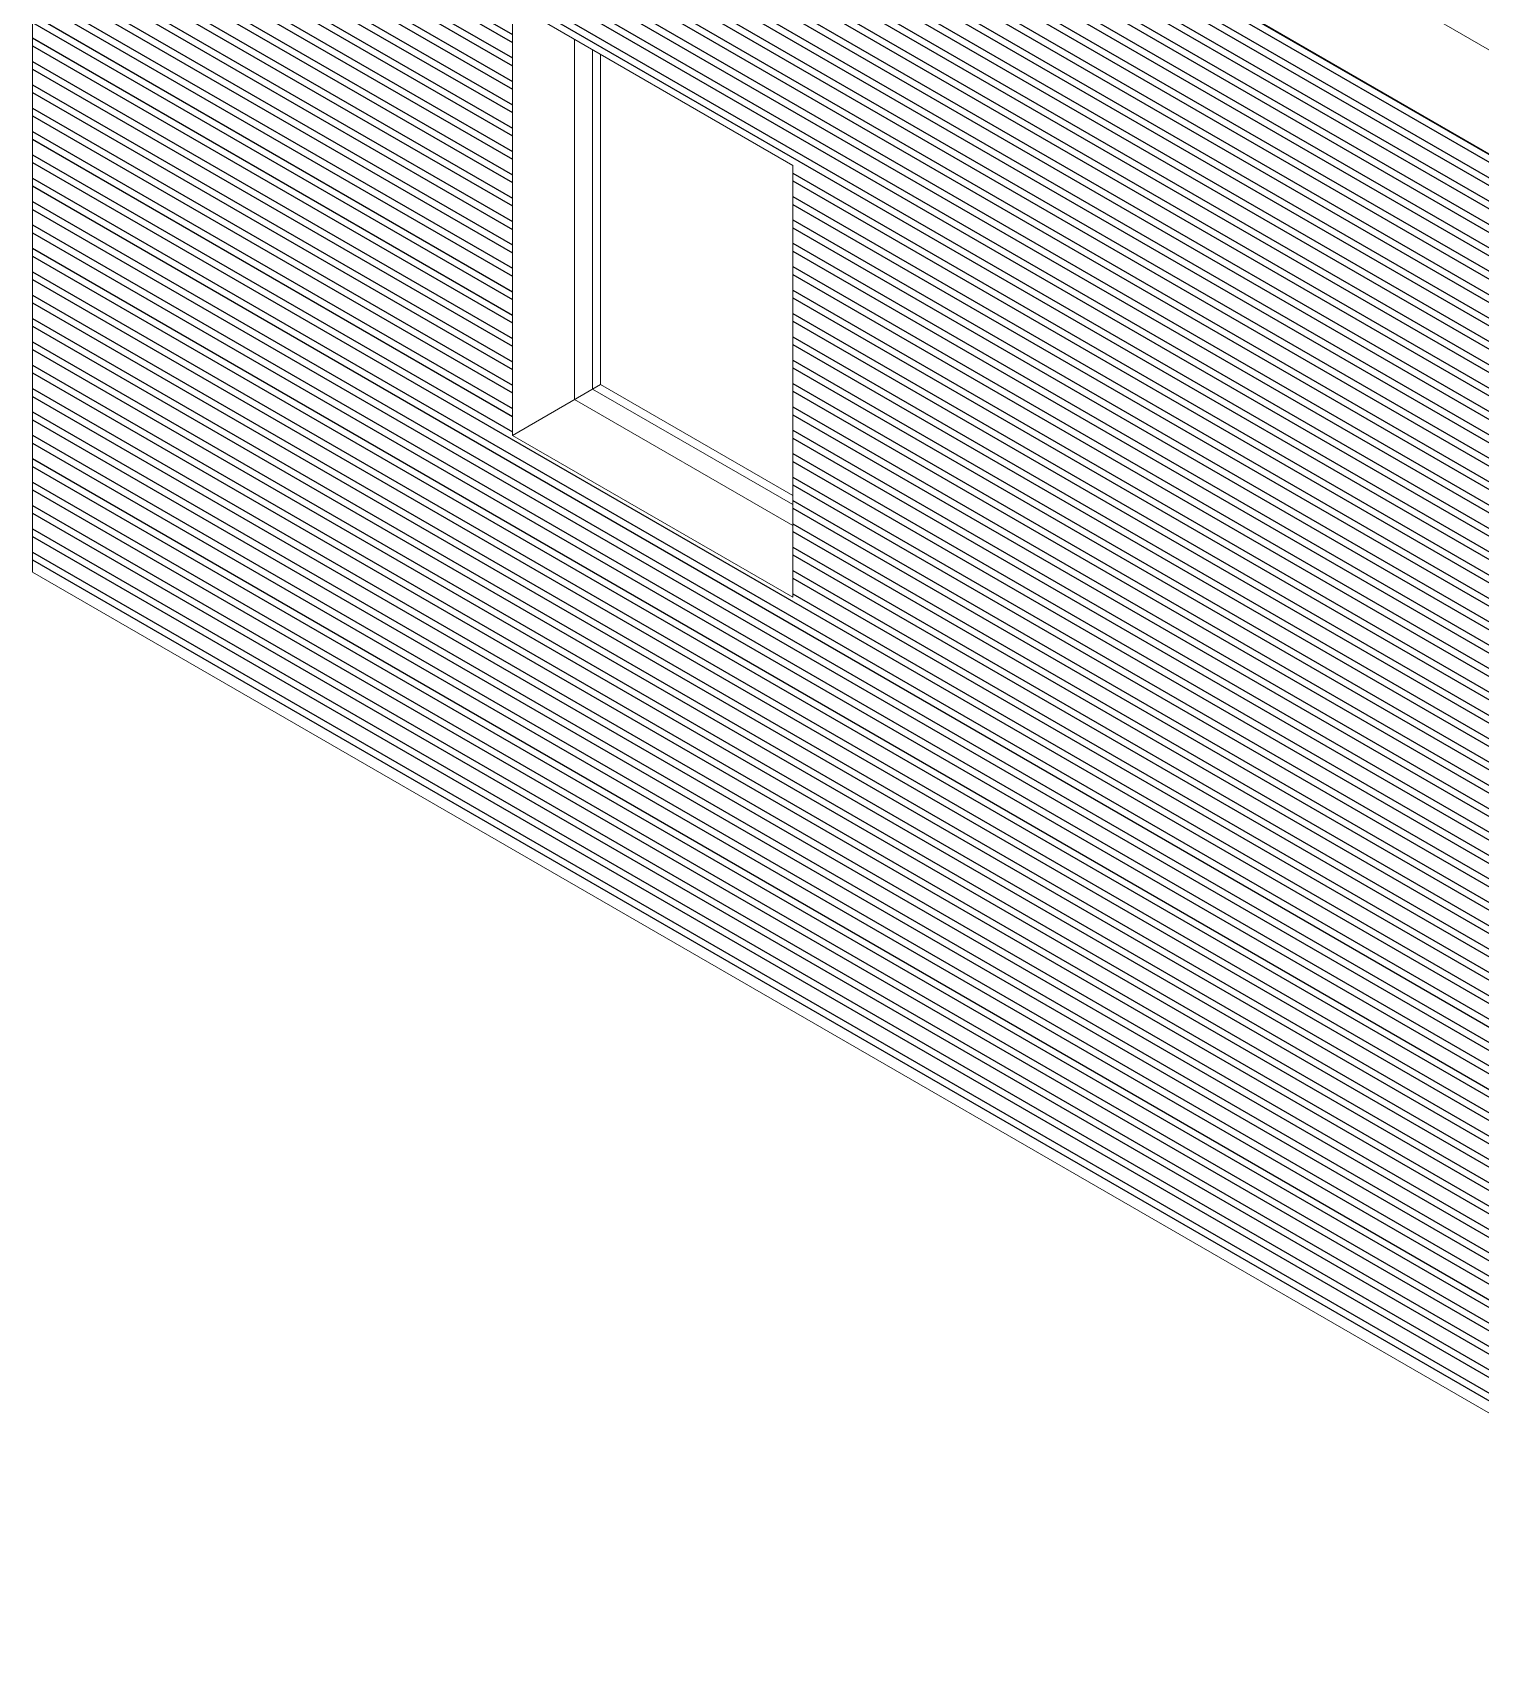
# Model space of a CAD drawing. Header units: millimetres. Extents: x -5631142 to 2070393, y -1055389 to 7396217.
# Drawn here: x 23070 to 27095, y 5989 to 10489 of the extents above; entities that cross this region are included whole.
import ezdxf

# ---------------------------------------------------------------- set-up
doc = ezdxf.new("R2010")
doc.units = ezdxf.units.MM
doc.header["$MEASUREMENT"] = 0
doc.layers.add('Helper', color=7, linetype='Continuous')
doc.layers.add('Medium', color=4, linetype='Continuous', lineweight=20)
doc.layers.add('Thin', color=3, linetype='Continuous', lineweight=9)

msp = doc.modelspace()

# ---------------------------------------------------------------- hatches: boundary and pattern name
at = {"layer": 'Helper'}
h = msp.add_hatch(dxfattribs=at)
h.set_pattern_fill('ANSI32', color=251, scale=150, angle=105)
h.set_pattern_definition([(150, (2809.93, 0), (-28.125, -48.71393), []), (150, (2803.065, 25.613), (-28.125, -48.71393), [])])
h.paths.add_polyline_path([(25286.9, 11208.8), (25286.9, 10508.8), (23069.9, 11788.8), (23069.9, 8988.8), (28266.1, 5988.8), (28266.1, 9488.8)])
h.paths.add_polyline_path([(25183.2, 8918.7), (24403.7, 9368.7), (24403.7, 10568.7), (25183.2, 10118.7)], flags=16)

# ---------------------------------------------------------------- linework, layer by layer
at = {"layer": 'Medium'}
for p, q in [((23069.9, 11788.8), (23069.9, 8988.8)), ((24648.6, 9510.1), (24403.7, 9368.7))]:
    msp.add_line(p, q, dxfattribs=at)
for points in [[(27286.9, 14672.9), (30266.1, 12952.9), (28266.1, 9488.8), (25286.9, 11208.8)], [(27161.9, 14456.4), (29924.6, 12861.4), (28174.6, 9830.3), (25411.9, 11425.3)], [(24403.7, 10568.7), (24403.7, 9368.7), (25183.2, 8918.7), (25183.2, 10118.7), (24403.7, 10568.7)], [(24576.9, 10468.7), (24576.9, 9468.7), (25183.2, 9118.7)], [(24626.9, 10439.8), (24626.9, 9497.6), (25183.2, 9176.4)], [(30266.1, 9452.9), (28266.1, 5988.8), (23069.9, 8988.8)]]:
    msp.add_lwpolyline(points, dxfattribs=at)
at = {"layer": 'Thin'}
msp.add_lwpolyline([(24648.6, 10427.3), (24648.6, 9510.1), (25183.2, 9201.4)], dxfattribs=at)

doc.saveas('drawing.dxf')
